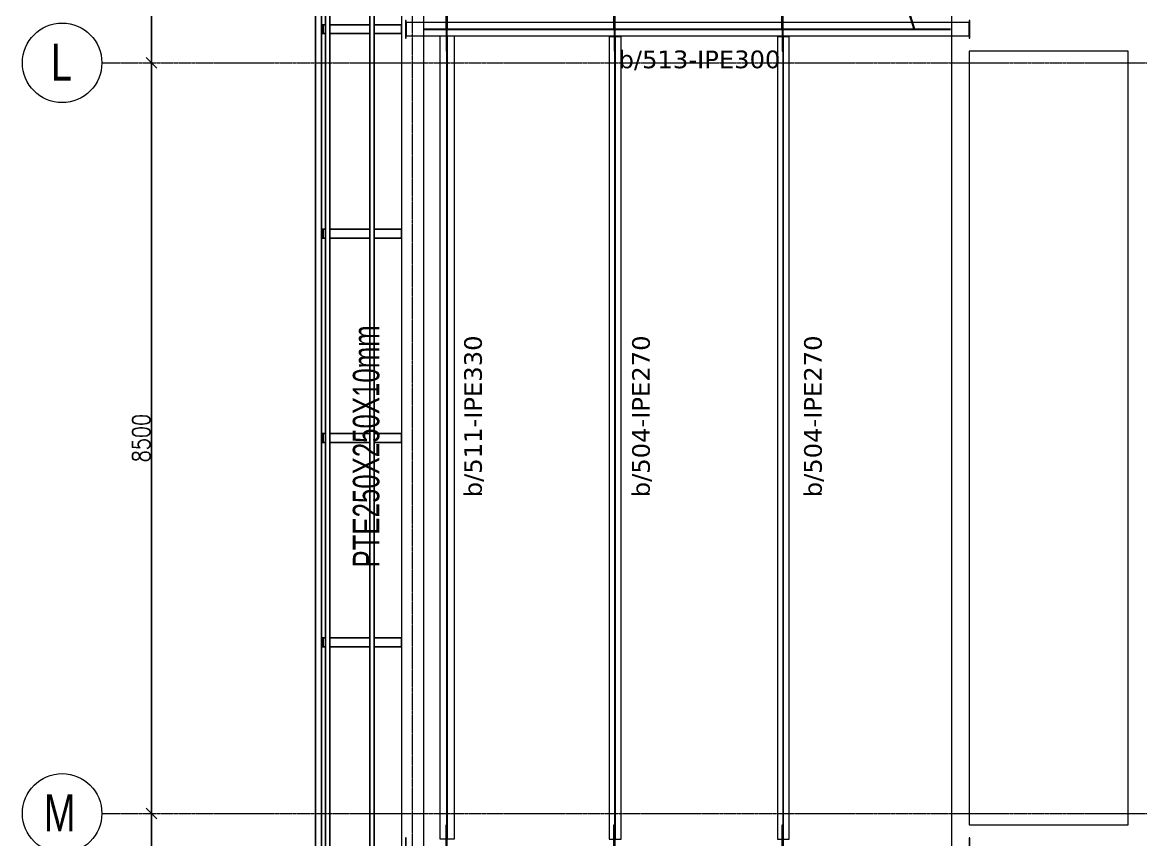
# Model space of a CAD drawing. Header units: millimetres. Extents: x 654 to 77164, y -21218 to 30031.
# Drawn here: x 654 to 13315, y 8203 to 17458 of the extents above; entities that cross this region are included whole.
import ezdxf

# ---------------------------------------------------------------- set-up
doc = ezdxf.new("R2010")
doc.units = ezdxf.units.MM
doc.linetypes.add('Grid Line', pattern=[3.33375, 1.905, -0.47625, 0.47625, -0.47625])
for name, color, linetype, lineweight in [('0-1', 7, 'Continuous', 5), ('A_ALMA', 255, 'Continuous', 5), ('E_B_PLACA-1', 10, 'Continuous', 25), ('E_B_PLACA-2', 254, 'Continuous', 25), ('E_EJES', 8, 'Continuous', 9), ('E_EJES-1', 8, 'Grid Line', 9), ('E_TEXTO', 3, 'Continuous', 9), ('E_VIGAS', 5, 'Continuous', 9), ('E_VIGAS-1', 5, 'Continuous', 25), ('E_VIGAS-2', 10, 'Continuous', 25), ('P-PLATINA', 6, 'Continuous', 15), ('VIGAS_HCB', 253, 'Continuous', 15)]:
    doc.layers.add(name, color=color, linetype=linetype, lineweight=lineweight)
doc.layers.add('COTAS', color=8, linetype='Continuous')
doc.styles.add('Arial Narrow', font='', dxfattribs={"width": 0.85, "height": 0.3})
doc.styles.add('CNI_COTAS', font='romans.shx', dxfattribs={"width": 0.8})
doc.styles.add('Swis721 LtCn BT', font='swisscl.ttf', dxfattribs={"height": 0.42})
doc.styles.add('VERDANA', font='verdana.ttf')
doc.styles.get('Arial Narrow').set_extended_font_data('Arial Narrow')
doc.dimstyles.new('1.5', dxfattribs={"dimscale": 0, "dimtxt": 200, "dimasz": 120, "dimexe": 4, "dimexo": 4, "dimgap": 15, "dimtad": 1, "dimdec": 0, "dimzin": 4, "dimdsep": 46, "dimtxsty": 'CNI_COTAS', "dimblk": 'OBLIQUE', "dimcen": -0.09, "dimclrd": 256, "dimclrt": 3, "dimadec": 0, "dimazin": 0, "dimtfac": 1, "dimtdec": 0, "dimtmove": 2, "dimatfit": 0, "dimldrblk": 'OBLIQUE', "dimfxl": 0.05, "dimtolj": 1, "dimtzin": 0, "dimarcsym": 0})

# ---------------------------------------------------------------- blocks, each defined once
blk = doc.blocks.new('EST_SFM_VIGA-METALICA-SECCION-C - EST_SFM_VIGA-METALICA-UPN160-1602621-_58_00m_N_E_-NIVEL-15 DOC')
at = {"layer": 'E_VIGAS-1'}
for p, q in [((14.466, 0.047), (-14.455, 0.047)), ((-14.46, -0.018), (14.471, -0.018))]:
    blk.add_line(p, q, dxfattribs=at)
blk = doc.blocks.new('EST_SFM_VIGA-METALICA-SECCION-C - EST_SFM_VIGA-METALICA-UPN100-1529610-_58_00m_N_E_-NIVEL-15 DOC')
at = {"layer": 'E_VIGAS-2'}
for p, q in [((14.393, 0.032), (-14.441, 0.032)), ((-14.442, -0.018), (14.393, -0.018))]:
    blk.add_line(p, q, dxfattribs=at)
blk = doc.blocks.new('EST_SFM_VIGA-METALICA-SECCION-C - EST_SFM_VIGA-METALICA-UPN100-1529678-_58_00m_N_E_-NIVEL-15 DOC')
at = {"layer": 'E_VIGAS-2'}
for p, q in [((13.374, 0.018), (-13.422, 0.018)), ((-13.504, -0.032), (13.456, -0.032))]:
    blk.add_line(p, q, dxfattribs=at)
blk = doc.blocks.new('DCTIB_CNI_EST_MOD-1A-FAC_0001_rvt-1-_58_00m_N_E_-NIVEL-15 DOC')
at = {"layer": 'E_B_PLACA-1'}
for p, q in [((-75.147, 138.995), (-75.147, 167.83)), ((-74.597, 166.81), (-74.597, 140.014))]:
    blk.add_line(p, q, dxfattribs=at)
at = {"layer": 'E_B_PLACA-2'}
for p, q in [((-75.147, 167.83), (-75.147, 138.995)), ((-74.597, 140.014), (-74.597, 166.81))]:
    blk.add_line(p, q, dxfattribs=at)
at = {"layer": 'E_VIGAS-1'}
for p, q in [((-75.177, 158.093), (-75.195, 158.093)), ((-75.195, 158.045), (-75.181, 158.045)), ((-75.181, 158.04), (-75.195, 158.04)), ((-75.181, 158.045), (-75.176, 158.045)), ((-75.181, 158.045), (-75.176, 158.045)), ((-75.177, 158.045), (-75.181, 158.045)), ((-75.176, 158.04), (-75.181, 158.04)), ((-75.181, 158.04), (-75.177, 158.04)), ((-75.176, 158.04), (-75.181, 158.04)), ((-75.177, 158.055), (-75.177, 158.093)), ((-75.177, 158.093), (-75.175, 158.093)), ((-75.177, 157.993), (-75.177, 158.03)), ((-75.175, 157.993), (-75.175, 158.093)), ((-75.175, 158.093), (-75.147, 158.093)), ((-75.175, 158.093), (-75.175, 157.993)), ((-75.097, 158.093), (-74.647, 158.093)), ((-74.597, 158.093), (-74.287, 158.093)), ((-74.287, 158.093), (-74.287, 157.993)), ((-75.195, 157.993), (-75.177, 157.993)), ((-75.175, 157.993), (-75.177, 157.993)), ((-75.175, 157.993), (-75.147, 157.993)), ((-75.097, 157.993), (-74.647, 157.993)), ((-74.597, 157.993), (-74.287, 157.993)), ((-75.177, 155.778), (-75.195, 155.778)), ((-75.195, 155.731), (-75.181, 155.731)), ((-75.181, 155.731), (-75.176, 155.731)), ((-75.181, 155.731), (-75.176, 155.731)), ((-75.177, 155.731), (-75.181, 155.731)), ((-75.177, 155.741), (-75.177, 155.778)), ((-75.177, 155.778), (-75.175, 155.778)), ((-75.175, 155.678), (-75.175, 155.778)), ((-75.175, 155.778), (-75.147, 155.778)), ((-75.175, 155.778), (-75.175, 155.678)), ((-75.097, 155.778), (-74.647, 155.778)), ((-74.597, 155.778), (-74.286, 155.778)), ((-74.286, 155.778), (-74.286, 155.678)), ((-75.181, 155.725), (-75.195, 155.725)), ((-75.195, 155.678), (-75.177, 155.678)), ((-75.176, 155.725), (-75.181, 155.725)), ((-75.181, 155.725), (-75.177, 155.725)), ((-75.176, 155.725), (-75.181, 155.725)), ((-75.177, 155.678), (-75.177, 155.716)), ((-75.175, 155.678), (-75.177, 155.678)), ((-75.175, 155.678), (-75.147, 155.678)), ((-75.097, 155.678), (-74.647, 155.678)), ((-74.597, 155.678), (-74.286, 155.678)), ((-75.177, 153.464), (-75.195, 153.464)), ((-75.177, 153.464), (-75.175, 153.464)), ((-75.177, 153.426), (-75.177, 153.464)), ((-75.175, 153.364), (-75.175, 153.464)), ((-75.175, 153.464), (-75.175, 153.364)), ((-75.147, 153.464), (-75.175, 153.464)), ((-74.647, 153.464), (-75.097, 153.464)), ((-74.287, 153.464), (-74.597, 153.464)), ((-74.287, 153.464), (-74.287, 153.364)), ((-75.195, 153.417), (-75.181, 153.417)), ((-75.181, 153.411), (-75.195, 153.411)), ((-75.195, 153.364), (-75.177, 153.364)), ((-75.181, 153.417), (-75.176, 153.417)), ((-75.181, 153.417), (-75.176, 153.417)), ((-75.177, 153.417), (-75.181, 153.417)), ((-75.176, 153.411), (-75.181, 153.411)), ((-75.181, 153.411), (-75.177, 153.411)), ((-75.176, 153.411), (-75.181, 153.411)), ((-75.177, 153.364), (-75.177, 153.401)), ((-75.175, 153.364), (-75.177, 153.364)), ((-75.147, 153.364), (-75.175, 153.364)), ((-74.647, 153.364), (-75.097, 153.364)), ((-74.287, 153.364), (-74.597, 153.364)), ((-75.177, 151.149), (-75.195, 151.149)), ((-75.195, 151.102), (-75.181, 151.102)), ((-75.181, 151.097), (-75.195, 151.097)), ((-75.195, 151.049), (-75.177, 151.049)), ((-75.181, 151.102), (-75.176, 151.102)), ((-75.181, 151.102), (-75.176, 151.102)), ((-75.177, 151.102), (-75.181, 151.102)), ((-75.176, 151.097), (-75.181, 151.097)), ((-75.181, 151.097), (-75.177, 151.097)), ((-75.176, 151.097), (-75.181, 151.097)), ((-75.177, 151.112), (-75.177, 151.149)), ((-75.177, 151.149), (-75.175, 151.149)), ((-75.177, 151.049), (-75.177, 151.087)), ((-75.175, 151.049), (-75.177, 151.049)), ((-75.175, 151.049), (-75.175, 151.149)), ((-75.175, 151.149), (-75.147, 151.149)), ((-75.175, 151.149), (-75.175, 151.049)), ((-75.175, 151.049), (-75.147, 151.049)), ((-75.097, 151.149), (-74.647, 151.149)), ((-75.097, 151.049), (-74.647, 151.049)), ((-74.597, 151.149), (-74.287, 151.149)), ((-74.597, 151.049), (-74.287, 151.049)), ((-74.287, 151.149), (-74.287, 151.049))]:
    blk.add_line(p, q, dxfattribs=at)
for points, knots in [([(-75.181, 158.045), (-75.181, 158.045), (-75.18, 158.045), (-75.179, 158.046), (-75.178, 158.047), (-75.177, 158.049), (-75.177, 158.05), (-75.177, 158.051), (-75.177, 158.053), (-75.177, 158.054), (-75.177, 158.055)], [0, 0, 0, 0, 0.142857, 0.285714, 0.428571, 0.571429, 0.678571, 0.732143, 0.785714, 1, 1, 1, 1]), ([(-75.177, 158.03), (-75.177, 158.031), (-75.177, 158.032), (-75.177, 158.035), (-75.177, 158.036), (-75.178, 158.038), (-75.179, 158.039), (-75.181, 158.04), (-75.181, 158.04)], [0, 0, 0, 0, 0.142857, 0.285714, 0.428571, 0.571429, 0.785714, 1, 1, 1, 1]), ([(-75.181, 155.731), (-75.181, 155.731), (-75.18, 155.731), (-75.179, 155.732), (-75.178, 155.733), (-75.177, 155.734), (-75.177, 155.735), (-75.177, 155.736), (-75.177, 155.738), (-75.177, 155.739), (-75.177, 155.74)], [0, 0, 0, 0, 0.1428571, 0.2857143, 0.4285714, 0.5714286, 0.6785714, 0.7321429, 0.7857143, 0.9300752, 0.9300752, 0.9300752, 0.9300752]), ([(-75.177, 155.716), (-75.177, 155.716), (-75.177, 155.718), (-75.177, 155.72), (-75.177, 155.722), (-75.178, 155.724), (-75.179, 155.725), (-75.181, 155.725), (-75.181, 155.725)], [0, 0, 0, 0, 0.142857, 0.285714, 0.428571, 0.571429, 0.785714, 1, 1, 1, 1]), ([(-75.181, 153.417), (-75.181, 153.417), (-75.18, 153.417), (-75.179, 153.417), (-75.178, 153.418), (-75.177, 153.42), (-75.177, 153.421), (-75.177, 153.422), (-75.177, 153.424), (-75.177, 153.425), (-75.177, 153.426)], [0, 0, 0, 0, 0.142857, 0.285714, 0.428571, 0.571429, 0.678571, 0.732143, 0.785714, 1, 1, 1, 1]), ([(-75.177, 153.401), (-75.177, 153.402), (-75.177, 153.403), (-75.177, 153.406), (-75.177, 153.408), (-75.178, 153.409), (-75.179, 153.411), (-75.181, 153.411), (-75.181, 153.411)], [0, 0, 0, 0, 0.142857, 0.285714, 0.428571, 0.571429, 0.785714, 1, 1, 1, 1]), ([(-75.181, 151.102), (-75.181, 151.102), (-75.18, 151.102), (-75.179, 151.103), (-75.178, 151.104), (-75.177, 151.105), (-75.177, 151.107), (-75.177, 151.108), (-75.177, 151.109), (-75.177, 151.111), (-75.177, 151.112)], [0, 0, 0, 0, 0.142857, 0.285714, 0.428571, 0.571429, 0.678571, 0.732143, 0.785714, 1, 1, 1, 1]), ([(-75.177, 151.087), (-75.177, 151.088), (-75.177, 151.089), (-75.177, 151.091), (-75.177, 151.093), (-75.178, 151.095), (-75.179, 151.096), (-75.181, 151.097), (-75.181, 151.097)], [0, 0, 0, 0, 0.142857, 0.285714, 0.428571, 0.571429, 0.785714, 1, 1, 1, 1])]:
    blk.add_open_spline(points, degree=3, knots=knots, dxfattribs=at)
for name, p, rotation in [('EST_SFM_VIGA-METALICA-SECCION-C - EST_SFM_VIGA-METALICA-UPN160-1602621-_58_00m_N_E_-NIVEL-15 DOC', (-75.242, 153.418), 270), ('EST_SFM_VIGA-METALICA-SECCION-C - EST_SFM_VIGA-METALICA-UPN100-1529610-_58_00m_N_E_-NIVEL-15 DOC', (-75.13, 153.388), 269.9999999999999), ('EST_SFM_VIGA-METALICA-SECCION-C - EST_SFM_VIGA-METALICA-UPN100-1529678-_58_00m_N_E_-NIVEL-15 DOC', (-74.615, 153.388), 270.0000000000001)]:
    blk.add_blockref(name, p, dxfattribs=dict(at, rotation=rotation))
blk = doc.blocks.new('Grid - CNI_NOMBRE EJES-372759-_58_00m_N_E_-NIVEL-15 DOC')
at = {"layer": 'E_EJES'}
blk.add_circle((0, 0), 0.003, dxfattribs=at)
blk = doc.blocks.new('_Oblique')
at = {"color": 0, "linetype": 'ByBlock', "lineweight": -2}
blk.add_line((-0.5, -0.5), (0.5, 0.5), dxfattribs=at)
blk = doc.blocks.new('*D171')
at = {"layer": 'COTAS', "lineweight": -2, "transparency": 16777216}
blk.add_line((2115, 0), (2115, 8500), dxfattribs=at)
at = {"layer": 'COTAS', "color": 0, "lineweight": -2, "transparency": 16777216}
for p, q in [((2119, 8500), (2119, 8500)), ((2119, 0), (2119, 0))]:
    blk.add_line(p, q, dxfattribs=at)
at = {"layer": 'Defpoints', "color": 0, "transparency": 16777216}
for p in [(2115, 8500), (2115, 8500), (2115, 0)]:
    blk.add_point(p, dxfattribs=at)
at = {"layer": 'COTAS', "lineweight": -2, "transparency": 16777216, "xscale": 120, "yscale": 120, "zscale": 120}
for p, rotation in [((2115, 8500), 90), ((2115, 0), 270)]:
    blk.add_blockref('_Oblique', p, dxfattribs=dict(at, rotation=rotation))
at = {"layer": 'COTAS', "color": 3, "transparency": 16777216, "insert": (2000, 4250), "char_height": 200, "attachment_point": 5, "rotation": 90, "style": 'CNI_COTAS'}
blk.add_mtext('\\A1;8500', dxfattribs=at)
blk = doc.blocks.new('*D172')
at = {"layer": 'COTAS', "lineweight": -2, "transparency": 16777216}
blk.add_line((2115, 8500), (2115, 17000), dxfattribs=at)
at = {"layer": 'COTAS', "color": 0, "lineweight": -2, "transparency": 16777216}
for p, q in [((2119, 17000), (2119, 17000)), ((2119, 8500), (2119, 8500))]:
    blk.add_line(p, q, dxfattribs=at)
at = {"layer": 'Defpoints', "color": 0, "transparency": 16777216}
for p in [(2115, 17000), (2115, 17000), (2115, 8500)]:
    blk.add_point(p, dxfattribs=at)
at = {"layer": 'COTAS', "lineweight": -2, "transparency": 16777216, "xscale": 120, "yscale": 120, "zscale": 120}
for p, rotation in [((2115, 17000), 90), ((2115, 8500), 270)]:
    blk.add_blockref('_Oblique', p, dxfattribs=dict(at, rotation=rotation))
at = {"layer": 'COTAS', "color": 3, "transparency": 16777216, "insert": (2000, 12750), "char_height": 200, "attachment_point": 5, "rotation": 90, "style": 'CNI_COTAS'}
blk.add_mtext('\\A1;8500', dxfattribs=at)
blk = doc.blocks.new('*D173')
at = {"layer": 'COTAS', "lineweight": -2, "transparency": 16777216}
blk.add_line((2115, 17000), (2115, 25500), dxfattribs=at)
at = {"layer": 'COTAS', "color": 0, "lineweight": -2, "transparency": 16777216}
for p, q in [((2119, 25500), (2119, 25500)), ((2119, 17000), (2119, 17000))]:
    blk.add_line(p, q, dxfattribs=at)
at = {"layer": 'Defpoints', "color": 0, "transparency": 16777216}
for p in [(2115, 25500), (2115, 25500), (2115, 17000)]:
    blk.add_point(p, dxfattribs=at)
at = {"layer": 'COTAS', "lineweight": -2, "transparency": 16777216, "xscale": 120, "yscale": 120, "zscale": 120}
for p, rotation in [((2115, 25500), 90), ((2115, 17000), 270)]:
    blk.add_blockref('_Oblique', p, dxfattribs=dict(at, rotation=rotation))
at = {"layer": 'COTAS', "color": 3, "transparency": 16777216, "insert": (2000, 21250), "char_height": 200, "attachment_point": 5, "rotation": 90, "style": 'CNI_COTAS'}
blk.add_mtext('\\A1;8500', dxfattribs=at)

msp = doc.modelspace()

# ---------------------------------------------------------------- linework, layer by layer
at = {"layer": 'A_ALMA'}
for p, q in [((5208.1, 17383.7), (11163.1, 17383.7)), ((5208.1, 17376.6), (11163.1, 17376.6)), ((5460.9, 8207.6), (5460.9, 17295.2)), ((5468.4, 8207.6), (5468.4, 17295.2)), ((7361.4, 8207.6), (7361.4, 17295.2)), ((7368, 8207.6), (7368, 17295.2)), ((9266.5, 8207.5), (9266.5, 17295.1)), ((9273.1, 8207.5), (9273.1, 17295.1))]:
    msp.add_line(p, q, dxfattribs=at)
at = {"layer": 'E_EJES-1'}
for p, q in [((5072.1, -4117.1), (5072.1, 29130.8)), ((1554, 17000), (76264.1, 17000)), ((1554, 8500), (76264.1, 8500))]:
    msp.add_line(p, q, dxfattribs=at)
at = {"layer": 'E_VIGAS', "color": 30, "true_color": 0xf26722}
for points in [[(11173.1, 26595.9), (11173.1, -1095.9), (66973.3, -1095.8), (66973.3, 26595.9)], [(4948.1, 235), (5198.1, 235), (5198.1, 25265), (4948.1, 25265)], [(11373.1, 17132.6), (11373.1, 8370.2), (13173.1, 8370.2), (13173, 17132.6)]]:
    msp.add_lwpolyline(points, close=True, dxfattribs=at)
at = {"layer": 'P-PLATINA'}
for points in [[(5452, 17627.7), (5462, 17627.7), (5462, 17383.7), (5452, 17383.7)], [(7351.4, 17627.7), (7361.4, 17627.7), (7361.4, 17383.7), (7351.4, 17383.7)], [(9253.8, 17627.7), (9263.8, 17627.7), (9263.8, 17383.7), (9253.8, 17383.7)], [(10674.1, 17616.7), (10683.7, 17619.6), (10755.4, 17386.4), (10745.8, 17383.4)], [(5451.9, 17132.6), (5461.9, 17132.6), (5461.9, 17376.6), (5451.9, 17376.6)], [(7353.8, 17132.6), (7363.8, 17132.6), (7363.8, 17376.6), (7353.8, 17376.6)], [(9256.5, 17132.6), (9266.5, 17132.6), (9266.5, 17376.6), (9256.5, 17376.6)], [(5450.9, 8370.1), (5460.9, 8370.1), (5460.9, 8126.1), (5450.9, 8126.1)], [(7351.4, 8370.1), (7361.4, 8370.1), (7361.4, 8126.1), (7351.4, 8126.1)], [(9256.5, 8370.1), (9266.5, 8370.1), (9266.5, 8126.1), (9256.5, 8126.1)]]:
    msp.add_lwpolyline(points, close=True, dxfattribs=at)
at = {"layer": 'VIGAS_HCB', "color": 8}
for points in [[(4992.1, 17480.2), (4992.1, 17280.2), (4998.1, 17280.2), (4998.1, 17480.2)], [(11373.1, 17480.2), (11373.1, 17280.2), (11379.1, 17280.2), (11379.1, 17480.2)], [(4992.1, 8222.6), (4992.1, 8022.6), (4998.1, 8022.6), (4998.1, 8222.6)], [(11373.1, 8222.6), (11373.1, 8022.6), (11379.1, 8022.6), (11379.1, 8222.6)]]:
    msp.add_lwpolyline(points, close=True, dxfattribs=at)
at = {"layer": 'VIGAS_HCB'}
for points in [[(4998.1, 17305.2), (11373.1, 17305.2), (11373.1, 17455.2), (4998.1, 17455.2)], [(5544.6, 8207.6), (5384.6, 8207.6), (5384.6, 17305.2), (5544.6, 17305.2)], [(7297.2, 8207.6), (7432.2, 8207.6), (7432.2, 17295.2), (7297.2, 17295.2)], [(9202.3, 8207.5), (9337.3, 8207.5), (9337.3, 17295.1), (9202.3, 17295.1)]]:
    msp.add_lwpolyline(points, close=True, dxfattribs=at)

# ---------------------------------------------------------------- block references
at = {"layer": '0-1', "xscale": 1000, "yscale": 1000, "zscale": 1000}
msp.add_blockref('DCTIB_CNI_EST_MOD-1A-FAC_0001_rvt-1-_58_00m_N_E_-NIVEL-15 DOC', (79234.2, -140662.4), dxfattribs=at)
at = {"layer": 'E_EJES', "xscale": 149999.9999999999, "yscale": 149999.9999999999, "zscale": 149999.9999999999, "rotation": 269.9999999999994}
for p in [(1104, 17000), (1104, 8500)]:
    msp.add_blockref('Grid - CNI_NOMBRE EJES-372759-_58_00m_N_E_-NIVEL-15 DOC', p, dxfattribs=at)

# ---------------------------------------------------------------- texts
at = {"layer": 'E_EJES', "char_height": 420, "attachment_point": 1, "style": 'Swis721 LtCn BT'}
for s, insert, width in [('L', (976.4, 17216.7), 288.607), ('M', (896.9, 8716.7), 481.012)]:
    msp.add_mtext(s, dxfattribs=dict(at, insert=insert, width=width))
at = {"layer": 'E_TEXTO', "insert": (7403.6, 17139.1), "char_height": 200, "width": 2013.707, "attachment_point": 1, "style": 'VERDANA'}
msp.add_mtext('b/513-IPE300', dxfattribs=at)
at = {"layer": 'E_TEXTO', "attachment_point": 1, "rotation": 90}
for s, insert, char_height, width, style in [('PTE250X250X10mm', (4395.4, 11283.7), 300, 3434.429, 'Arial Narrow'), ('b/511-IPE330', (5656, 12080), 200, 1206.139, 'VERDANA'), ('b/504-IPE270', (7557.7, 12080), 200, 1206.139, 'VERDANA'), ('b/504-IPE270', (9504.8, 12080), 200, 1206.139, 'VERDANA')]:
    msp.add_mtext(s, dxfattribs=dict(at, insert=insert, char_height=char_height, width=width, style=style))

# ---------------------------------------------------------------- dimensions: what is measured, and where the dimension line sits
at = {"layer": 'COTAS'}
for base, p1, p2, picture, middle in [((2115.4, 25500), (2115.4, 17000), (2115.4, 25500), '*D173', (2000.4, 21250)), ((2115.4, 17000), (2115.4, 8500), (2115.4, 17000), '*D172', (2000.4, 12750)), ((2115.4, 8500), (2115.4, 0), (2115.4, 8500), '*D171', (2000.4, 4250))]:
    dim = msp.add_linear_dim(base=base, p1=p1, p2=p2, angle=90, dimstyle='1.5', override={"dimscale": 1}, dxfattribs=at)
    dim.commit()
    dim.dimension.update_dxf_attribs({"geometry": picture, "text_midpoint": middle})

doc.saveas('drawing.dxf')
